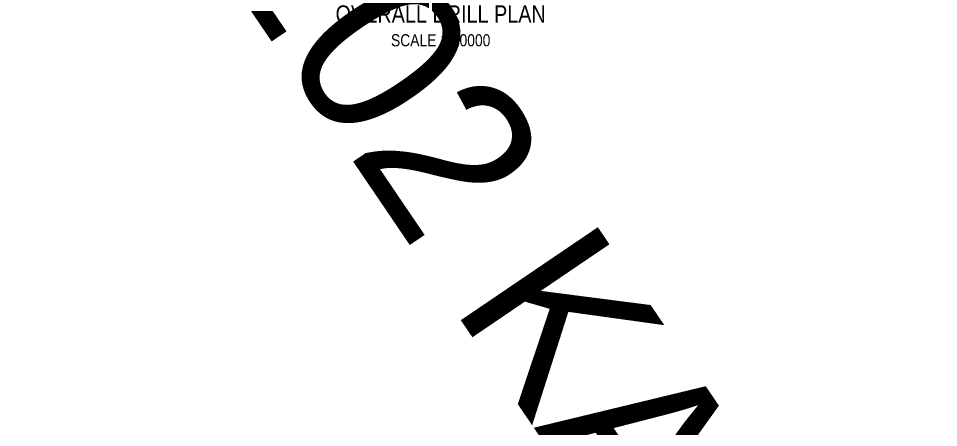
# Model space of a CAD drawing. Extents: x 398369 to 421873, y 6032457 to 6050071.
# Drawn here: x 398369 to 402625, y 6038060 to 6039953 of the extents above; entities that cross this region are included whole.
import ezdxf
from ezdxf.enums import TextEntityAlignment as Align

# ---------------------------------------------------------------- set-up
doc = ezdxf.new("R2018")
doc.units = 0
doc.header["$LTSCALE"] = 5
doc.layers.add('DETAIL-T', color=7, linetype='Continuous')
doc.layers.add('L-BD', color=7, linetype='Continuous')
doc.styles.add('80CG', font='ARIALN.TTF', dxfattribs={"height": 10})
doc.styles.get("Standard").update_dxf_attribs({"font": 'ARIALN.TTF'})

# ---------------------------------------------------------------- blocks, each defined once
blk = doc.blocks.new('*U80')
at = {"color": 1, "lineweight": 30, "flags": 104}
blk.add_attdef('ENTER_TEXT', text='', height=10, dxfattribs=at).set_placement((-0.3, 0), align=Align.MIDDLE_CENTER)

msp = doc.modelspace()

# ---------------------------------------------------------------- block references
at = {"layer": 'L-BD', "color": 6}
ref = msp.add_blockref('*U80', (398956.216, 6042071.566), dxfattribs=dict(at, xscale=3.998267400000001, yscale=3.998267400000001, zscale=3.998267400000001, rotation=304.1588945799047))
lines = msp.add_mtext('HZ 102 KARR 4-32-64-3', dxfattribs={"layer": '0', "color": 1, "insert": (398956.055, 6042072.264), "char_height": 766.10481, "attachment_point": 1, "rotation": 304.158895})
ref.add_attrib('ENTER_TEXT', '', (398956.055, 6042072.264), dxfattribs={"flags": 26}).embed_mtext(lines)

# ---------------------------------------------------------------- texts
at = {"layer": 'DETAIL-T', "color": 3, "insert": (399824.371, 6040013.366), "char_height": 79.96535, "width": 996.12818, "attachment_point": 1, "style": '80CG'}
msp.add_mtext('\\pxqc;OVERALL DRILL PLAN\\P{\\H0.7x;SCALE 1:20000}', dxfattribs=at)

doc.saveas('drawing.dxf')
